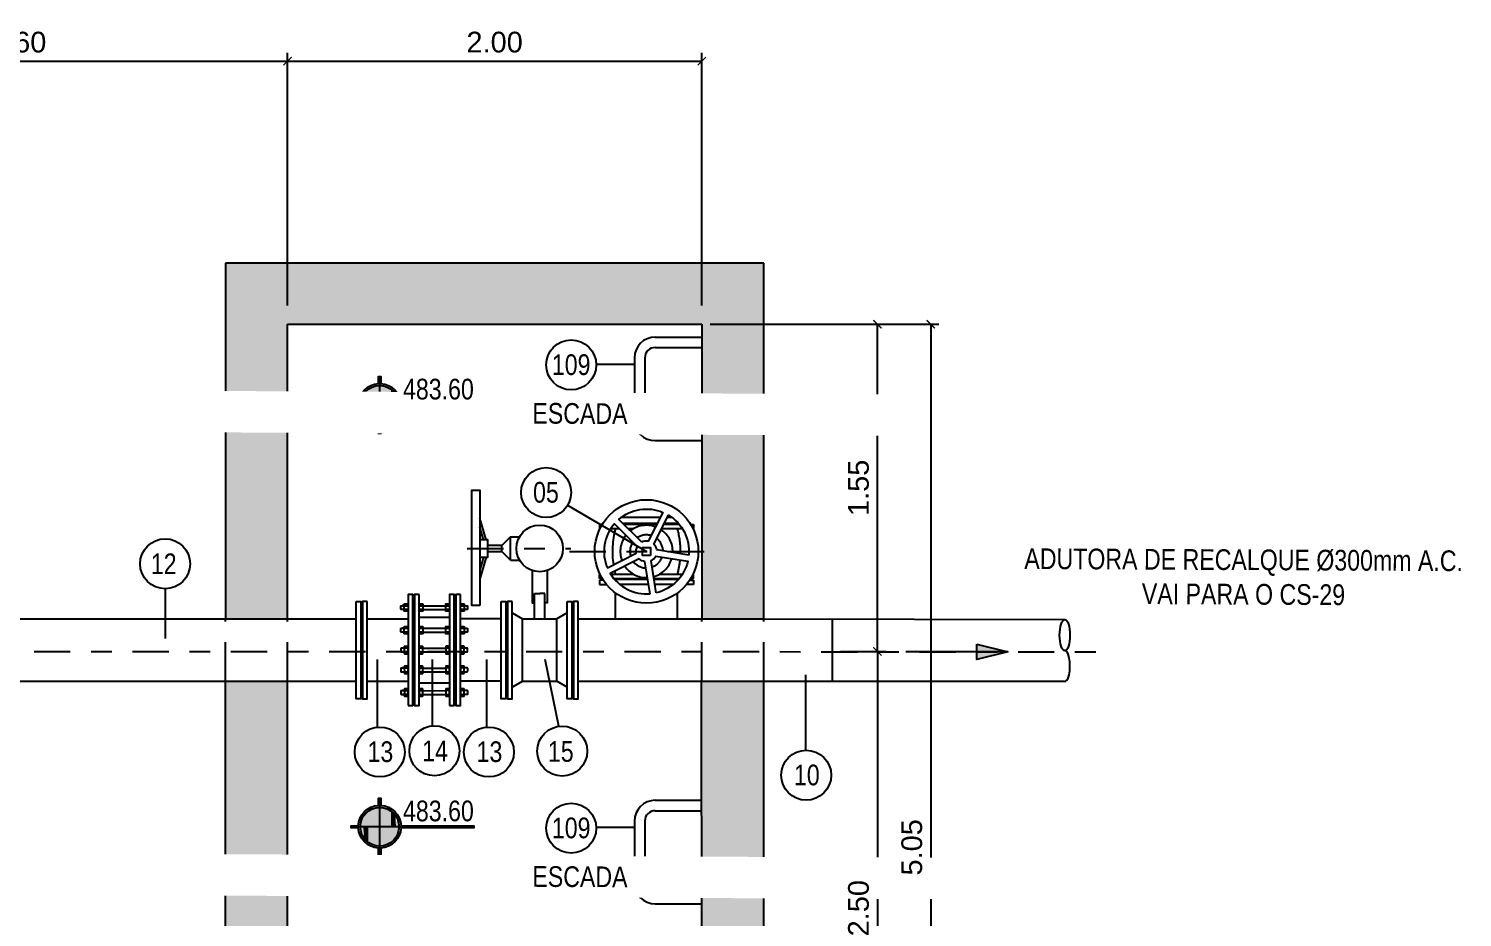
# Model space of a CAD drawing. Header units: feet. Extents: x 0 to 285115, y 0 to 9111421.
# Drawn here: x 285107.42 to 285114.34, y 9111372.27 to 9111376.57 of the extents above; entities that cross this region are included whole.
import ezdxf
from ezdxf.enums import TextEntityAlignment as Align

# ---------------------------------------------------------------- set-up
doc = ezdxf.new("R2010")
doc.units = ezdxf.units.FT
doc.header["$MEASUREMENT"] = 0
doc.linetypes.add('DASHDOT', pattern=[1, 0.5, -0.25, 0, -0.25])
doc.linetypes.add('HIDDEN', pattern=[0.375, 0.25, -0.125])
doc.layers.get('0').update_dxf_attribs({"linetype": 'CONTINUOUS'})
doc.layers.get('DEFPOINTS').update_dxf_attribs({"linetype": 'CONTINUOUS'})
for name, color, linetype in [('01', 1, 'CONTINUOUS'), ('01PROJ', 1, 'HIDDEN'), ('02', 7, 'CONTINUOUS'), ('A-NIVEIS', 1, 'CONTINUOUS'), ('A-TEXTO', 2, 'CONTINUOUS'), ('ARQ_SENTIDO', 1, 'CONTINUOUS'), ('EIXO', 1, 'DASHDOT'), ('FLANGES', 7, 'CONTINUOUS'), ('H-SA-CONTORNO', 2, 'CONTINUOUS'), ('H-SA-DIM', 1, 'CONTINUOUS'), ('H-SA-ESTRUTURA (CORTE)', 5, 'CONTINUOUS'), ('H-SA-HTC CONCRETO', 253, 'CONTINUOUS'), ('H-SA-TEXTO', 2, 'CONTINUOUS'), ('INDIC', 2, 'CONTINUOUS'), ('Top View-Ferro Fundido - JGS - K7(Esgoto)', 7, 'CONTINUOUS')]:
    doc.layers.add(name, color=color, linetype=linetype)
doc.styles.add('EGC_Arial_2.0mm', font='arial.ttf', dxfattribs={"width": 0.8, "height": 2})
doc.styles.get("Standard").update_dxf_attribs({"font": 'arial.ttf'})
doc.dimstyles.new('Copy of EGC_2.0mm', dxfattribs={"dimtxt": 0.1, "dimasz": 0.04, "dimexe": 0.04, "dimexo": 0.04, "dimgap": 0.04, "dimtad": 1, "dimzin": 1, "dimdsep": 46, "dimtxsty": 'Standard', "dimblk": 'ARCHTICK', "dimcen": 0, "dimclrd": 1, "dimclre": 1, "dimclrt": 2, "dimazin": 0, "dimtfac": 1, "dimtix": 1, "dimtmove": 1, "dimatfit": 3, "dimldrblk": 'NONE', "dimfxl": 0.002, "dimtolj": 1, "dimtzin": 0, "dimlwd": -1, "dimarcsym": 0})

# ---------------------------------------------------------------- blocks, each defined once
blk = doc.blocks.new('_ArchTick')
at = {"color": 0, "linetype": 'ByBlock', "const_width": 0.15}
blk.add_lwpolyline([(-0.5, -0.5), (0.5, 0.5)], dxfattribs=at)
blk = doc.blocks.new('*D1214')
at = {"layer": 'DEFPOINTS', "color": 0, "transparency": 16777216}
for p in [(285110.6676, 9111375.139), (285111.5154, 9111375.139), (285111.298, 9111373.5589)]:
    blk.add_point(p, dxfattribs=at)
at = {"layer": 'H-SA-DIM', "color": 1, "lineweight": -2, "transparency": 16777216}
for p, q in [((285110.7076, 9111375.139), (285111.5554, 9111375.139)), ((285111.338, 9111373.5589), (285111.5554, 9111373.5589))]:
    blk.add_line(p, q, dxfattribs=at)
at = {"layer": 'H-SA-DIM', "color": 1, "transparency": 16777216}
blk.add_line((285111.5154, 9111373.5589), (285111.5154, 9111375.139), dxfattribs=at)
at = {"layer": 'H-SA-DIM', "color": 1, "transparency": 16777216, "xscale": 0.04, "yscale": 0.04, "zscale": 0.04}
for p, rotation in [((285111.5154, 9111375.139), 90), ((285111.5154, 9111373.5589), 270)]:
    blk.add_blockref('_ArchTick', p, dxfattribs=dict(at, rotation=rotation))
at = {"layer": 'H-SA-DIM', "color": 2, "transparency": 16777216, "insert": (285111.4244, 9111374.3489), "char_height": 0.1, "attachment_point": 5, "rotation": 90}
blk.add_mtext('\\A1;1.55', dxfattribs=at)
blk = doc.blocks.new('_None')
blk = doc.blocks.new('EGC-SETA SENTIDO DA TUBULAÇÃO')
h = blk.add_hatch(color=256)
h.dxf.hatch_style = 1
h.paths.add_polyline_path([(-3, 0.75), (0, 0), (-3, -0.75)])
blk.add_line((0, 0), (-9.84, 0))
blk.add_lwpolyline([(-3, 0.75), (0, 0), (-3, -0.75), (-3, 0.75)])
blk = doc.blocks.new('*D1216')
at = {"layer": 'DEFPOINTS', "color": 0, "transparency": 16777216}
for p in [(285111.298, 9111373.5589), (285110.6676, 9111371.0781), (285111.5154, 9111371.0781)]:
    blk.add_point(p, dxfattribs=at)
at = {"layer": 'H-SA-DIM', "color": 1, "lineweight": -2, "transparency": 16777216}
for p, q in [((285111.338, 9111373.5589), (285111.5554, 9111373.5589)), ((285110.7076, 9111371.0781), (285111.5554, 9111371.0781))]:
    blk.add_line(p, q, dxfattribs=at)
at = {"layer": 'H-SA-DIM', "color": 1, "transparency": 16777216}
blk.add_line((285111.5154, 9111373.5589), (285111.5154, 9111371.0781), dxfattribs=at)
at = {"layer": 'H-SA-DIM', "color": 1, "transparency": 16777216, "xscale": 0.04, "yscale": 0.04, "zscale": 0.04}
for p, rotation in [((285111.5154, 9111373.5589), 90), ((285111.5154, 9111371.0781), 270)]:
    blk.add_blockref('_ArchTick', p, dxfattribs=dict(at, rotation=rotation))
at = {"layer": 'H-SA-DIM', "color": 2, "transparency": 16777216, "insert": (285111.4244, 9111372.3185), "char_height": 0.1, "attachment_point": 5, "rotation": 90}
blk.add_mtext('\\A1;2.50', dxfattribs=at)
blk = doc.blocks.new('*U1227')
at = {"true_color": 0xffffff}
h = blk.add_hatch(color=7, dxfattribs=at)
h.dxf.hatch_style = 1
edge = h.paths.add_edge_path()
edge.add_arc((0, 0), 2.07, 92.7623, 177.2377, ccw=False)
edge.add_line((-0.1, 2.07), (-0.1, 2.75))
edge.add_line((-0.1, 2.75), (0.1, 2.75))
edge.add_line((0.1, 2.75), (0.1, 2.07))
edge.add_arc((0, 0), 2.07, 2.7623, 87.2377, ccw=False)
edge.add_line((2.07, 0.1), (9.09, 0.1))
edge.add_line((9.09, 0.1), (9.09, -0.1))
edge.add_line((9.09, -0.1), (2.07, -0.1))
edge.add_arc((0, 0), 2.07, 272.7623, 357.2377, ccw=False)
edge.add_line((0.1, -2.07), (0.1, -2.75))
edge.add_line((0.1, -2.75), (-0.1, -2.75))
edge.add_line((-0.1, -2.75), (-0.1, -2.07))
edge.add_arc((0, 0), 2.07, 182.7623, 267.2377, ccw=False)
edge.add_line((-2.07, -0.1), (-2.75, -0.1))
edge.add_line((-2.75, -0.1), (-2.75, 0.1))
edge.add_line((-2.75, 0.1), (-2.07, 0.1))
for p, q in [((0, -2.75), (0, 2.75)), ((9.09, 0), (-2.75, 0))]:
    blk.add_line(p, q)
at = {"color": 7, "true_color": 0xffffff}
blk.add_lwpolyline([(-2.07, 0.1, -0.386246), (-0.1, 2.07), (-0.1, 2.75), (0.1, 2.75), (0.1, 2.07, -0.386246), (2.07, 0.1), (9.09, 0.1), (9.09, -0.1), (2.07, -0.1, -0.386246), (0.1, -2.07), (0.1, -2.75), (-0.1, -2.75), (-0.1, -2.07, -0.386246), (-2.07, -0.1), (-2.75, -0.1), (-2.75, 0.1)], format="xyb", close=True, dxfattribs=at)
blk.add_circle((0, 0), 1.87)
for points in [[(0, 1.87), (0, 0), (0.58, 1.78), (0.59, 0)], [(0.58, 1.78), (0.59, 0), (1.1, 1.52), (1.1, 0)], [(1.1, 1.52), (1.1, 0), (1.53, 1.08), (1.57, 0)], [(-1.79, -0.57), (0, 0), (-1.8, -0.54), (-1.88, 0)], [(-1.53, -1.08), (-1.57, 0), (-1.79, -0.57), (0, 0)], [(-1.1, -1.52), (-1.1, 0), (-1.53, -1.08), (-1.57, 0)], [(-0.58, -1.78), (-0.59, 0), (-1.1, -1.52), (-1.1, 0)], [(0, -1.88), (0, 0), (-0.58, -1.78), (-0.59, 0)], [(1.53, 1.08), (1.57, 0), (1.79, 0.57), (0, 0)], [(1.79, 0.57), (0, 0), (1.8, 0.54), (1.87, 0)]]:
    blk.add_solid(points)
at = {"layer": 'A-TEXTO', "color": 2, "style": 'EGC_Arial_2.0mm', "width": 0.8}
blk.add_attdef('000.00', text='', height=2, dxfattribs=at).set_placement((9.09, 0.53), align=Align.RIGHT)
blk = doc.blocks.new('*D1228')
at = {"layer": 'DEFPOINTS', "color": 0, "transparency": 16777216}
for p in [(285110.6676, 9111375.139), (285110.6676, 9111370.0857, 478.1983), (285111.7727, 9111370.0857)]:
    blk.add_point(p, dxfattribs=at)
at = {"layer": 'H-SA-DIM', "color": 1, "lineweight": -2, "transparency": 16777216}
for p, q in [((285110.7076, 9111375.139), (285111.8127, 9111375.139)), ((285110.7076, 9111370.0857), (285111.8127, 9111370.0857))]:
    blk.add_line(p, q, dxfattribs=at)
at = {"layer": 'H-SA-DIM', "color": 1, "transparency": 16777216}
blk.add_line((285111.7727, 9111375.139), (285111.7727, 9111370.0857), dxfattribs=at)
at = {"layer": 'H-SA-DIM', "color": 1, "transparency": 16777216, "xscale": 0.04, "yscale": 0.04, "zscale": 0.04}
for p, rotation in [((285111.7727, 9111375.139), 90), ((285111.7727, 9111370.0857), 270)]:
    blk.add_blockref('_ArchTick', p, dxfattribs=dict(at, rotation=rotation))
at = {"layer": 'H-SA-DIM', "color": 2, "transparency": 16777216, "insert": (285111.6817, 9111372.6124), "char_height": 0.1, "attachment_point": 5, "rotation": 90}
blk.add_mtext('\\A1;5.05', dxfattribs=at)
blk = doc.blocks.new('*D1232')
at = {"layer": 'DEFPOINTS', "color": 0, "transparency": 16777216}
for p in [(285108.6676, 9111376.41), (285108.6676, 9111375.189), (285106.0676, 9111374.6292)]:
    blk.add_point(p, dxfattribs=at)
at = {"layer": 'H-SA-DIM', "color": 1, "lineweight": -2, "transparency": 16777216}
for p, q in [((285106.0676, 9111374.6692), (285106.0676, 9111376.45)), ((285108.6676, 9111375.229), (285108.6676, 9111376.45))]:
    blk.add_line(p, q, dxfattribs=at)
at = {"layer": 'H-SA-DIM', "color": 1, "transparency": 16777216}
blk.add_line((285106.0676, 9111376.41), (285108.6676, 9111376.41), dxfattribs=at)
at = {"layer": 'H-SA-DIM', "color": 1, "transparency": 16777216, "xscale": 0.04, "yscale": 0.04, "zscale": 0.04, "rotation": 180}
blk.add_blockref('_ArchTick', (285106.0676, 9111376.41), dxfattribs=at)
at = {"layer": 'H-SA-DIM', "color": 1, "transparency": 16777216, "xscale": 0.04, "yscale": 0.04, "zscale": 0.04}
blk.add_blockref('_ArchTick', (285108.6676, 9111376.41), dxfattribs=at)
at = {"layer": 'H-SA-DIM', "color": 2, "transparency": 16777216, "insert": (285107.3676, 9111376.5011), "char_height": 0.1, "attachment_point": 5}
blk.add_mtext('\\A1;2.60', dxfattribs=at)
blk = doc.blocks.new('*D1233')
at = {"layer": 'DEFPOINTS', "color": 0, "transparency": 16777216}
for p in [(285110.6676, 9111376.41), (285108.6676, 9111375.189), (285110.6676, 9111375.189)]:
    blk.add_point(p, dxfattribs=at)
at = {"layer": 'H-SA-DIM', "color": 1, "lineweight": -2, "transparency": 16777216}
for p, q in [((285108.6676, 9111375.229), (285108.6676, 9111376.45)), ((285110.6676, 9111375.229), (285110.6676, 9111376.45))]:
    blk.add_line(p, q, dxfattribs=at)
at = {"layer": 'H-SA-DIM', "color": 1, "transparency": 16777216}
blk.add_line((285108.6676, 9111376.41), (285110.6676, 9111376.41), dxfattribs=at)
at = {"layer": 'H-SA-DIM', "color": 1, "transparency": 16777216, "xscale": 0.04, "yscale": 0.04, "zscale": 0.04, "rotation": 180}
blk.add_blockref('_ArchTick', (285108.6676, 9111376.41), dxfattribs=at)
at = {"layer": 'H-SA-DIM', "color": 1, "transparency": 16777216, "xscale": 0.04, "yscale": 0.04, "zscale": 0.04}
blk.add_blockref('_ArchTick', (285110.6676, 9111376.41), dxfattribs=at)
at = {"layer": 'H-SA-DIM', "color": 2, "transparency": 16777216, "insert": (285109.6676, 9111376.5011), "char_height": 0.1, "attachment_point": 5}
blk.add_mtext('\\A1;2.00', dxfattribs=at)

msp = doc.modelspace()

# ---------------------------------------------------------------- hatches: boundary and pattern name
at = {"layer": 'H-SA-HTC CONCRETO'}
h = msp.add_hatch(color=256, dxfattribs=at)
h.dxf.hatch_style = 1
h.paths.add_polyline_path([(285102.5676, 9111374.6292), (285106.0676, 9111374.6292), (285106.0676, 9111373.6905), (285106.2064, 9111373.6905), (285106.2064, 9111373.7757), (285106.2289, 9111373.7757), (285106.2289, 9111373.6905), (285106.3676, 9111373.6905), (285106.3676, 9111374.9292), (285089.5451, 9111374.9292), (285086.5037, 9111375.3838), (285086.5037, 9111374.9794), (285089.5154, 9111374.5292), (285091.8451, 9111374.5292), (285094.2576, 9111374.5292), (285094.5576, 9111374.2292), (285096.2576, 9111374.2292), (285096.2576, 9111374.3792), (285096.4576, 9111374.3792), (285096.4578, 9111374.2292), (285096.5678, 9111374.2292), (285096.5676, 9111374.3792), (285096.7676, 9111374.3792), (285096.7676, 9111374.1792), (285098.0676, 9111374.1792), (285098.4176, 9111374.5292), (285102.1676, 9111374.5292), (285102.2676, 9111374.4292), (285102.2676, 9111373.6905), (285102.4064, 9111373.6905), (285102.4064, 9111373.7757), (285102.4289, 9111373.7757), (285102.4289, 9111373.6905), (285102.5676, 9111373.6905)])
h.paths.add_polyline_path([(285102.5676, 9111370.7782), (285102.4289, 9111370.7782), (285102.4289, 9111370.6932), (285102.4064, 9111370.6932), (285102.4064, 9111370.7782), (285102.2676, 9111370.7782), (285102.2676, 9111370.2292), (285102.1676, 9111370.1292), (285098.3176, 9111370.1292), (285098.0676, 9111370.3792), (285096.7676, 9111370.3792), (285096.7676, 9111370.1792), (285096.5676, 9111370.1792), (285096.5676, 9111370.3292), (285096.4576, 9111370.3292), (285096.4576, 9111370.1792), (285096.2576, 9111370.1792), (285096.2576, 9111370.3292), (285094.5576, 9111370.3292), (285094.3576, 9111370.1292), (285089.5678, 9111370.1292), (285086.4946, 9111369.6786), (285086.5096, 9111369.2765), (285089.5828, 9111369.7271), (285102.2676, 9111369.7292), (285106.3676, 9111369.7292), (285106.3676, 9111370.7782), (285106.2289, 9111370.7782), (285106.2289, 9111370.6932), (285106.2064, 9111370.6932), (285106.2064, 9111370.7782), (285106.0676, 9111370.7782), (285106.0676, 9111370.0292), (285102.5676, 9111370.0292)])
h.paths.add_polyline_path([(285110.9676, 9111375.4343), (285108.3676, 9111375.4337), (285108.3676, 9111373.7155), (285108.6676, 9111373.7155), (285108.6676, 9111375.139), (285110.6676, 9111375.139), (285110.6676, 9111373.7155), (285110.9676, 9111373.7157)])
h = msp.add_hatch(color=256, dxfattribs=at)
h.dxf.hatch_style = 1
h.paths.add_polyline_path([(285108.6676, 9111373.4155), (285108.5289, 9111373.4155), (285108.3676, 9111373.4155), (285108.3676, 9111371.4781), (285108.6676, 9111371.4781)])
h.paths.add_polyline_path([(285110.9676, 9111373.4155), (285110.6676, 9111373.4155), (285110.6676, 9111371.4781), (285110.9676, 9111371.4781)])

# ---------------------------------------------------------------- linework, layer by layer
at = {"layer": '01', "color": 1}
for p, q in [((285109.6273, 9111374.0978), (285109.5964, 9111374.203)), ((285110.2791, 9111374.2065), (285110.468, 9111374.2065)), ((285110.5016, 9111374.2065), (285110.5224, 9111374.2065)), ((285109.6144, 9111374.0978), (285109.5964, 9111374.1592)), ((285109.7443, 9111374.1124), (285109.7022, 9111374.0702)), ((285109.7443, 9111373.9999), (285109.7443, 9111374.1124)), ((285109.7022, 9111374.0421), (285109.7022, 9111374.0702)), ((285109.7443, 9111373.9999), (285109.7022, 9111374.0421)), ((285109.6144, 9111374.0144), (285109.5964, 9111373.9531)), ((285109.6273, 9111374.0144), (285109.5964, 9111373.9092))]:
    msp.add_line(p, q, dxfattribs=at)
at = {"layer": '01', "color": 1, "ltscale": 2.5}
for p, q in [((285109.7443, 9111374.1124), (285109.7875, 9111374.1124)), ((285109.6346, 9111374.0716), (285109.7022, 9111374.0716)), ((285109.6346, 9111374.0407), (285109.7022, 9111374.0407)), ((285109.7443, 9111373.9999), (285109.7875, 9111373.9999))]:
    msp.add_line(p, q, dxfattribs=at)
at = {"layer": '01', "color": 1}
for points in [[(285109.5964, 9111374.0144), (285109.6346, 9111374.0144), (285109.6346, 9111374.0978), (285109.5964, 9111374.0978)], [(285109.8481, 9111373.9498), (285109.8481, 9111373.7937), (285109.8606, 9111373.7937)], [(285109.9218, 9111373.9498), (285109.9218, 9111373.7937), (285109.9093, 9111373.7937)]]:
    msp.add_lwpolyline(points, dxfattribs=at)
at = {"layer": '01PROJ', "color": 1, "ltscale": 25}
for p, q in [((285108.3676, 9111373.7155), (285108.6676, 9111373.7155)), ((285110.6676, 9111373.7155), (285110.9676, 9111373.7155)), ((285108.3676, 9111373.4155), (285108.6676, 9111373.4155)), ((285110.6669, 9111373.4155, -91.2887), (285110.9676, 9111373.4155))]:
    msp.add_line(p, q, dxfattribs=at)
at = {"layer": '02', "color": 2, "linetype": 'Continuous'}
for points in [[(285110.3776, 9111374.0859), (285110.2668, 9111374.1967, -0.284894), (285110.4802, 9111374.2305), (285110.409, 9111374.0908, 0.16324)], [(285110.605, 9111374.0244), (285110.4502, 9111374.0489, 0.16324), (285110.4357, 9111374.0772), (285110.5069, 9111374.2169, -0.284894)], [(285110.4179, 9111373.8373), (285110.3934, 9111373.9921, -0.16324), (285110.365, 9111374.0065), (285110.2254, 9111373.9353, 0.284894)], [(285110.4475, 9111373.8419), (285110.423, 9111373.9968, 0.16324), (285110.4455, 9111374.0193), (285110.6003, 9111373.9947, -0.284894)]]:
    msp.add_lwpolyline(points, format="xyb", close=True, dxfattribs=at)
at = {"layer": '02', "color": 2, "linetype": 'Continuous', "ltscale": 0.2}
msp.add_lwpolyline([(285110.3564, 9111374.0647), (285110.2455, 9111374.1755, 0.284894), (285110.2117, 9111373.9621), (285110.3514, 9111374.0332, -0.16324)], format="xyb", close=True, dxfattribs=at)
msp.add_lwpolyline([(285110.4202, 9111374.022), (285110.3812, 9111374.022), (285110.3812, 9111374.061), (285110.4202, 9111374.061)], close=True, dxfattribs=at)
msp.add_circle((285110.4007, 9111374.0415), 0.25, dxfattribs=at)
at = {"layer": 'EIXO', "color": 1, "linetype": 'DASHDOT', "ltscale": 0.35}
for p, q in [((285110.2485, 9111374.1725), (285110.243, 9111374.1725)), ((285110.4527, 9111374.1765), (285110.2869, 9111374.1765)), ((285110.4506, 9111374.1725), (285110.2909, 9111374.1725)), ((285110.5584, 9111374.1725), (285110.4843, 9111374.1725)), ((285110.555, 9111374.1765), (285110.4863, 9111374.1765)), ((285110.228, 9111374.152), (285110.269, 9111374.152)), ((285110.3114, 9111374.152), (285110.3391, 9111374.152)), ((285110.4739, 9111374.152), (285110.5734, 9111374.152)), ((285109.5353, 9111374.0561), (285110.035, 9111374.0561)), ((285110.0291, 9111374.0415), (285110.758, 9111374.0415)), ((285110.3391, 9111373.931), (285110.228, 9111373.931)), ((285110.243, 9111373.9105), (285110.4063, 9111373.9105)), ((285110.4069, 9111373.9065), (285110.2464, 9111373.9065)), ((285110.4367, 9111373.9105), (285110.5584, 9111373.9105)), ((285110.555, 9111373.9065), (285110.4373, 9111373.9065)), ((285110.5734, 9111373.931), (285110.4623, 9111373.931)), ((285110.4108, 9111373.882), (285110.2719, 9111373.882)), ((285110.5295, 9111373.882), (285110.4412, 9111373.882))]:
    msp.add_line(p, q, dxfattribs=at)
at = {"layer": 'EIXO', "ltscale": 0.35}
msp.add_line((285101.2692, 9111373.5616), (285112.6201, 9111373.5569), dxfattribs=at)
at = {"layer": 'EIXO', "color": 1, "linetype": 'DASHDOT'}
for points in [[(285110.1878, 9111374.1725), (285110.1732, 9111374.1725), (285110.1732, 9111374.152), (285110.1765, 9111374.152)], [(285110.6136, 9111374.1725), (285110.6282, 9111374.1725), (285110.6282, 9111374.152), (285110.625, 9111374.152)], [(285110.1878, 9111373.9105), (285110.1732, 9111373.9105), (285110.1732, 9111373.931), (285110.1765, 9111373.931)], [(285110.1929, 9111373.9025), (285110.1732, 9111373.9025), (285110.1732, 9111373.882), (285110.2082, 9111373.882)], [(285110.6085, 9111373.9025), (285110.6282, 9111373.9025), (285110.6282, 9111373.882), (285110.5932, 9111373.882)], [(285110.6136, 9111373.9105), (285110.6282, 9111373.9105), (285110.6282, 9111373.931), (285110.625, 9111373.931)]]:
    msp.add_lwpolyline(points, dxfattribs=at)
for centre, radius, start, end in [((285110.4007, 9111374.0415), 0.1265, 69.80999, 128.19001), ((285110.6631, 9111374.0415), 0.4269, 165, 188.69044), ((285110.4007, 9111374.0415), 0.1265, 141.80999, 200.19001), ((285110.4007, 9111374.0415), 0.08, 73.80692, 124.19307), ((285110.4007, 9111374.0415), 0.08, 1.80693, 52.19308), ((285110.4007, 9111374.0415), 0.1265, 357.80999, 56.19001), ((285110.1383, 9111374.0415), 0.4269, 358.54336, 15), ((285110.4007, 9111374.0415), 0.08, 145.80692, 196.19308), ((285110.4007, 9111374.0415), 0.1265, 213.80999, 272.19001), ((285110.4007, 9111374.0415), 0.08, 217.80692, 268.19308), ((285110.4007, 9111374.0415), 0.08, 289.80692, 340.19307), ((285110.4007, 9111374.0415), 0.1265, 285.80999, 344.19001), ((285110.1383, 9111374.0415), 0.4269, 345, 354.49773), ((285110.6631, 9111374.0415), 0.4269, 192.88416, 195)]:
    msp.add_arc(centre, radius, start, end, dxfattribs=at)
at = {"layer": 'FLANGES', "color": 2}
msp.add_lwpolyline([(285109.5964, 9111373.7801), (285109.5574, 9111373.7801), (285109.5574, 9111374.3369), (285109.5964, 9111374.3369)], close=True, dxfattribs=at)
msp.add_circle((285109.885, 9111374.0561), 0.1125, dxfattribs=at)
at = {"layer": 'H-SA-CONTORNO', "color": 1, "linetype": 'HIDDEN', "ltscale": 0.75}
for p, q in [((285108.3676, 9111373.4155), (285108.3676, 9111373.7155)), ((285108.6676, 9111373.4155), (285108.6676, 9111373.7155)), ((285110.6676, 9111373.4155), (285110.6676, 9111373.7155)), ((285110.9676, 9111373.4155), (285110.9676, 9111373.7155))]:
    msp.add_line(p, q, dxfattribs=at)
at = {"layer": 'H-SA-DIM'}
msp.add_line((285111.298, 9111373.4155), (285111.298, 9111373.7149), dxfattribs=at)
msp.add_ellipse((285112.4201, 9111373.6373, 4.9752), major_axis=(0, -0.075), ratio=0.333333, dxfattribs=at)
msp.add_ellipse((285112.4201, 9111373.4889, 4.9752), major_axis=(0, -0.075), ratio=0.333333, start_param=6.074376, end_param=9.572295, dxfattribs=at)
at = {"layer": 'H-SA-ESTRUTURA (CORTE)'}
for p, q in [((285108.3676, 9111375.434), (285108.3676, 9111373.7155)), ((285110.9676, 9111375.434), (285108.3676, 9111375.434)), ((285110.9676, 9111373.7157), (285110.9676, 9111375.434)), ((285108.6676, 9111373.7155), (285108.6676, 9111375.139)), ((285108.6676, 9111375.139), (285110.6676, 9111375.139)), ((285110.6676, 9111375.139), (285110.6676, 9111373.7155)), ((285108.3676, 9111371.4781), (285108.3676, 9111373.4155)), ((285108.6676, 9111371.4781), (285108.6676, 9111373.4155)), ((285110.6677, 9111371.4781, 4.9734), (285110.6669, 9111373.4155, -91.2887)), ((285110.9676, 9111371.4781, 4.9752), (285110.9676, 9111373.4155, -91.3222))]:
    msp.add_line(p, q, dxfattribs=at)
at = {"layer": 'INDIC', "color": 1, "linetype": 'Continuous'}
for p, q in [((285110.1578, 9111374.9464), (285110.3429, 9111374.9464)), ((285110.0201, 9111374.2648), (285110.4007, 9111374.0415)), ((285108.0768, 9111373.8616), (285108.0768, 9111373.6214)), ((285109.1028, 9111373.1923), (285109.1025, 9111373.5202)), ((285109.368, 9111373.1991), (285109.3681, 9111373.5202)), ((285109.6294, 9111373.1923), (285109.6295, 9111373.5202)), ((285109.9768, 9111373.197), (285109.9111, 9111373.5202)), ((285111.1692, 9111373.0813), (285111.1692, 9111373.4456)), ((285110.1578, 9111372.7091), (285110.3429, 9111372.7091))]:
    msp.add_line(p, q, dxfattribs=at)
for centre in [(285109.9159, 9111374.3259), (285108.0768, 9111373.9823), (285109.3767, 9111373.0787), (285109.9937, 9111373.0775), (285109.1132, 9111373.0729), (285109.6398, 9111373.0729), (285111.1718, 9111372.9606)]:
    msp.add_circle(centre, 0.1207, dxfattribs=at)
at = {"layer": 'Top View-Ferro Fundido - JGS - K7(Esgoto)', "color": 1, "linetype": 'ByBlock', "lineweight": -2}
for p, q in [((285110.4426, 9111375.0768), (285110.6676, 9111375.0768)), ((285110.4426, 9111375.0268), (285110.6676, 9111375.0268)), ((285110.3426, 9111374.9768), (285110.3426, 9111374.6768)), ((285110.3926, 9111374.9768), (285110.3926, 9111374.6768)), ((285110.4426, 9111374.6268), (285110.6676, 9111374.6268)), ((285110.4426, 9111374.5768), (285110.6676, 9111374.5768)), ((285109.8606, 9111373.8383), (285109.885, 9111373.8383)), ((285109.8606, 9111373.7155), (285109.8606, 9111373.8383)), ((285109.9093, 9111373.8383), (285109.885, 9111373.8383)), ((285109.9093, 9111373.7155), (285109.9093, 9111373.8383)), ((285110.2507, 9111373.7155), (285110.2507, 9111373.8415)), ((285110.5507, 9111373.7155), (285110.5507, 9111373.8415)), ((285109.2495, 9111373.7807), (285109.2205, 9111373.7807)), ((285109.2495, 9111373.7607), (285109.2205, 9111373.7607)), ((285109.2333, 9111373.7797), (285109.2477, 9111373.7797)), ((285109.2477, 9111373.7617), (285109.2333, 9111373.7617)), ((285109.28, 9111373.7807), (285109.272, 9111373.7807)), ((285109.28, 9111373.7607), (285109.272, 9111373.7607)), ((285109.3043, 9111373.7797), (285109.3187, 9111373.7797)), ((285109.3187, 9111373.7617), (285109.3043, 9111373.7617)), ((285109.3205, 9111373.7797), (285109.4315, 9111373.7797)), ((285109.3205, 9111373.7617), (285109.4315, 9111373.7617)), ((285109.4333, 9111373.7797), (285109.4477, 9111373.7797)), ((285109.4477, 9111373.7617), (285109.4333, 9111373.7617)), ((285109.48, 9111373.7807), (285109.472, 9111373.7807)), ((285109.48, 9111373.7607), (285109.472, 9111373.7607)), ((285109.5043, 9111373.7797), (285109.5187, 9111373.7797)), ((285109.5187, 9111373.7617), (285109.5043, 9111373.7617)), ((285107.126, 9111373.7155), (285108.3676, 9111373.7155)), ((285108.6676, 9111373.7155), (285108.9995, 9111373.7155)), ((285109.0525, 9111373.7155), (285109.2495, 9111373.7155)), ((285109.3025, 9111373.7234), (285109.4495, 9111373.7234)), ((285109.6995, 9111373.7155), (285109.5025, 9111373.7155)), ((285109.7525, 9111373.7444), (285109.8025, 9111373.7155)), ((285109.8025, 9111373.4155), (285109.8025, 9111373.7155)), ((285109.8025, 9111373.7155), (285109.9675, 9111373.7155)), ((285110.0175, 9111373.7444), (285109.9675, 9111373.7155)), ((285109.9675, 9111373.4155), (285109.9675, 9111373.7155)), ((285110.0705, 9111373.7155), (285110.6676, 9111373.7155)), ((285110.9676, 9111373.7157), (285112.4194, 9111373.7126)), ((285109.2495, 9111373.6713), (285109.2205, 9111373.6713)), ((285109.2495, 9111373.6513), (285109.2205, 9111373.6513)), ((285109.2333, 9111373.6703), (285109.2477, 9111373.6703)), ((285109.2477, 9111373.6523), (285109.2333, 9111373.6523)), ((285109.28, 9111373.6713), (285109.272, 9111373.6713)), ((285109.28, 9111373.6513), (285109.272, 9111373.6513)), ((285109.3043, 9111373.6703), (285109.3187, 9111373.6703)), ((285109.3187, 9111373.6523), (285109.3043, 9111373.6523)), ((285109.3205, 9111373.6703), (285109.4315, 9111373.6703)), ((285109.3205, 9111373.6523), (285109.4315, 9111373.6523)), ((285109.4333, 9111373.6703), (285109.4477, 9111373.6703)), ((285109.4477, 9111373.6523), (285109.4333, 9111373.6523)), ((285109.48, 9111373.6713), (285109.472, 9111373.6713)), ((285109.48, 9111373.6513), (285109.472, 9111373.6513)), ((285109.5043, 9111373.6703), (285109.5187, 9111373.6703)), ((285109.5187, 9111373.6523), (285109.5043, 9111373.6523)), ((285109.2494, 9111373.575), (285109.2204, 9111373.575)), ((285109.2495, 9111373.555), (285109.2205, 9111373.555)), ((285109.2476, 9111373.574), (285109.2332, 9111373.574)), ((285109.2333, 9111373.556), (285109.2477, 9111373.556)), ((285109.2799, 9111373.5751), (285109.2719, 9111373.5751)), ((285109.28, 9111373.5551), (285109.272, 9111373.5551)), ((285109.3186, 9111373.5742), (285109.3042, 9111373.5741)), ((285109.3043, 9111373.5561), (285109.3187, 9111373.5562)), ((285109.3204, 9111373.5742), (285109.4314, 9111373.5744)), ((285109.3205, 9111373.5562), (285109.4315, 9111373.5564)), ((285109.4476, 9111373.5744), (285109.4332, 9111373.5744)), ((285109.4333, 9111373.5564), (285109.4477, 9111373.5564)), ((285109.4799, 9111373.5755), (285109.4719, 9111373.5755)), ((285109.48, 9111373.5555), (285109.472, 9111373.5555)), ((285109.5186, 9111373.5746), (285109.5042, 9111373.5745)), ((285109.5043, 9111373.5565), (285109.5187, 9111373.5566)), ((285109.2496, 9111373.4793), (285109.2206, 9111373.4792)), ((285109.2478, 9111373.4783), (285109.2334, 9111373.4783)), ((285109.2801, 9111373.4793), (285109.2721, 9111373.4793)), ((285109.3188, 9111373.4784), (285109.3044, 9111373.4784)), ((285109.3206, 9111373.4784), (285109.4316, 9111373.4786)), ((285109.4478, 9111373.4787), (285109.4334, 9111373.4786)), ((285109.4801, 9111373.4797), (285109.4721, 9111373.4797)), ((285109.5188, 9111373.4788), (285109.5044, 9111373.4788)), ((285107.126, 9111373.4155), (285108.3676, 9111373.4155)), ((285108.6676, 9111373.4155), (285108.9995, 9111373.4155)), ((285109.0525, 9111373.4155), (285109.2495, 9111373.4155)), ((285109.2497, 9111373.4593), (285109.2207, 9111373.4592)), ((285109.2335, 9111373.4603), (285109.2479, 9111373.4603)), ((285109.2802, 9111373.4593), (285109.2722, 9111373.4593)), ((285109.3025, 9111373.4073), (285109.4495, 9111373.4073)), ((285109.3045, 9111373.4604), (285109.3189, 9111373.4604)), ((285109.3207, 9111373.4604), (285109.4317, 9111373.4606)), ((285109.4335, 9111373.4606), (285109.4479, 9111373.4607)), ((285109.4802, 9111373.4597), (285109.4722, 9111373.4597)), ((285109.6995, 9111373.4155), (285109.5025, 9111373.4155)), ((285109.5045, 9111373.4608), (285109.5189, 9111373.4608)), ((285109.7525, 9111373.3867), (285109.8025, 9111373.4155)), ((285109.8025, 9111373.4155), (285109.9675, 9111373.4155)), ((285110.0175, 9111373.3867), (285109.9675, 9111373.4155)), ((285110.0705, 9111373.4155), (285110.6676, 9111373.4155)), ((285110.9676, 9111373.4155), (285112.4149, 9111373.4155, 4.9752)), ((285109.2499, 9111373.3699), (285109.2209, 9111373.3699)), ((285109.2499, 9111373.3499), (285109.2209, 9111373.3499)), ((285109.2481, 9111373.3689), (285109.2337, 9111373.3689)), ((285109.2337, 9111373.3509), (285109.2481, 9111373.3509)), ((285109.2804, 9111373.37), (285109.2724, 9111373.37)), ((285109.2804, 9111373.35), (285109.2724, 9111373.35)), ((285109.3191, 9111373.3691), (285109.3047, 9111373.3691)), ((285109.3047, 9111373.3511), (285109.3191, 9111373.3511)), ((285109.3209, 9111373.3691), (285109.4319, 9111373.3693)), ((285109.3209, 9111373.3511), (285109.4319, 9111373.3513)), ((285109.4481, 9111373.3693), (285109.4337, 9111373.3693)), ((285109.4337, 9111373.3513), (285109.4481, 9111373.3513)), ((285109.4804, 9111373.3704), (285109.4724, 9111373.3704)), ((285109.4804, 9111373.3504), (285109.4724, 9111373.3504)), ((285109.5191, 9111373.3695), (285109.5047, 9111373.3694)), ((285109.5047, 9111373.3514), (285109.5191, 9111373.3515)), ((285110.4426, 9111372.8395), (285110.6676, 9111372.8395)), ((285110.4426, 9111372.7895), (285110.6676, 9111372.7895)), ((285110.3426, 9111372.7395), (285110.3426, 9111372.4395)), ((285110.3926, 9111372.7395), (285110.3926, 9111372.4395)), ((285110.4426, 9111372.3895), (285110.6676, 9111372.3895)), ((285110.4426, 9111372.3395), (285110.6676, 9111372.3395))]:
    msp.add_line(p, q, dxfattribs=at)
for points in [[(285109.2495, 9111373.2979), (285109.272, 9111373.2979), (285109.272, 9111373.8331), (285109.2495, 9111373.8331)], [(285109.3025, 9111373.8331), (285109.28, 9111373.8331), (285109.28, 9111373.2979), (285109.3025, 9111373.2979)], [(285109.4495, 9111373.2979), (285109.472, 9111373.2979), (285109.472, 9111373.8331), (285109.4495, 9111373.8331)], [(285109.5025, 9111373.8331), (285109.48, 9111373.8331), (285109.48, 9111373.2979), (285109.5025, 9111373.2979)], [(285108.9995, 9111373.8005), (285109.022, 9111373.8005), (285109.022, 9111373.3305), (285108.9995, 9111373.3305)], [(285109.0525, 9111373.8005), (285109.03, 9111373.8005), (285109.03, 9111373.3305), (285109.0525, 9111373.3305)], [(285109.6995, 9111373.8005), (285109.722, 9111373.8005), (285109.722, 9111373.3305), (285109.6995, 9111373.3305)], [(285109.7525, 9111373.8005), (285109.73, 9111373.8005), (285109.73, 9111373.3305), (285109.7525, 9111373.3305)], [(285110.0175, 9111373.8005), (285110.04, 9111373.8005), (285110.04, 9111373.3305), (285110.0175, 9111373.3305)], [(285110.0705, 9111373.8005), (285110.048, 9111373.8005), (285110.048, 9111373.3305), (285110.0705, 9111373.3305)]]:
    msp.add_lwpolyline(points, close=True, dxfattribs=at)
for points in [[(285109.022, 9111373.7565), (285109.026, 9111373.7565), (285109.026, 9111373.3745), (285109.022, 9111373.3745)], [(285109.03, 9111373.7565), (285109.026, 9111373.7565), (285109.026, 9111373.3745), (285109.03, 9111373.3745)], [(285109.2315, 9111373.7788), (285109.2333, 9111373.7797), (285109.2315, 9111373.7806)], [(285109.2315, 9111373.7608), (285109.2333, 9111373.7617), (285109.2315, 9111373.7626)], [(285109.2495, 9111373.7806), (285109.2477, 9111373.7797), (285109.2495, 9111373.7788)], [(285109.2495, 9111373.7626), (285109.2477, 9111373.7617), (285109.2495, 9111373.7608)], [(285109.3025, 9111373.7788), (285109.3043, 9111373.7797), (285109.3025, 9111373.7806)], [(285109.3025, 9111373.7608), (285109.3043, 9111373.7617), (285109.3025, 9111373.7626)], [(285109.3205, 9111373.7806), (285109.3187, 9111373.7797), (285109.3205, 9111373.7788)], [(285109.3205, 9111373.7626), (285109.3187, 9111373.7617), (285109.3205, 9111373.7608)], [(285109.4315, 9111373.7788), (285109.4333, 9111373.7797), (285109.4315, 9111373.7806)], [(285109.4315, 9111373.7608), (285109.4333, 9111373.7617), (285109.4315, 9111373.7626)], [(285109.4495, 9111373.7806), (285109.4477, 9111373.7797), (285109.4495, 9111373.7788)], [(285109.4495, 9111373.7626), (285109.4477, 9111373.7617), (285109.4495, 9111373.7608)], [(285109.5025, 9111373.7788), (285109.5043, 9111373.7797), (285109.5025, 9111373.7806)], [(285109.5025, 9111373.7608), (285109.5043, 9111373.7617), (285109.5025, 9111373.7626)], [(285109.5205, 9111373.7806), (285109.5187, 9111373.7797), (285109.5205, 9111373.7788)], [(285109.5205, 9111373.7626), (285109.5187, 9111373.7617), (285109.5205, 9111373.7608)], [(285109.722, 9111373.7565), (285109.726, 9111373.7565), (285109.726, 9111373.3745), (285109.722, 9111373.3745)], [(285109.73, 9111373.7565), (285109.726, 9111373.7565), (285109.726, 9111373.3745), (285109.73, 9111373.3745)], [(285110.04, 9111373.7565), (285110.044, 9111373.7565), (285110.044, 9111373.3745), (285110.04, 9111373.3745)], [(285110.048, 9111373.7565), (285110.044, 9111373.7565), (285110.044, 9111373.3745), (285110.048, 9111373.3745)], [(285109.2315, 9111373.6694), (285109.2333, 9111373.6703), (285109.2315, 9111373.6712)], [(285109.2315, 9111373.6514), (285109.2333, 9111373.6523), (285109.2315, 9111373.6532)], [(285109.2495, 9111373.6712), (285109.2477, 9111373.6703), (285109.2495, 9111373.6694)], [(285109.2495, 9111373.6532), (285109.2477, 9111373.6523), (285109.2495, 9111373.6514)], [(285109.3025, 9111373.6694), (285109.3043, 9111373.6703), (285109.3025, 9111373.6712)], [(285109.3025, 9111373.6514), (285109.3043, 9111373.6523), (285109.3025, 9111373.6532)], [(285109.3205, 9111373.6712), (285109.3187, 9111373.6703), (285109.3205, 9111373.6694)], [(285109.3205, 9111373.6532), (285109.3187, 9111373.6523), (285109.3205, 9111373.6514)], [(285109.4315, 9111373.6694), (285109.4333, 9111373.6703), (285109.4315, 9111373.6712)], [(285109.4315, 9111373.6514), (285109.4333, 9111373.6523), (285109.4315, 9111373.6532)], [(285109.4495, 9111373.6712), (285109.4477, 9111373.6703), (285109.4495, 9111373.6694)], [(285109.4495, 9111373.6532), (285109.4477, 9111373.6523), (285109.4495, 9111373.6514)], [(285109.5025, 9111373.6694), (285109.5043, 9111373.6703), (285109.5025, 9111373.6712)], [(285109.5025, 9111373.6514), (285109.5043, 9111373.6523), (285109.5025, 9111373.6532)], [(285109.5205, 9111373.6712), (285109.5187, 9111373.6703), (285109.5205, 9111373.6694)], [(285109.5205, 9111373.6532), (285109.5187, 9111373.6523), (285109.5205, 9111373.6514)], [(285109.2314, 9111373.5749), (285109.2332, 9111373.574), (285109.2315, 9111373.5731)], [(285109.2315, 9111373.5569), (285109.2333, 9111373.556), (285109.2315, 9111373.5551)], [(285109.2495, 9111373.5731), (285109.2476, 9111373.574), (285109.2494, 9111373.5749)], [(285109.2495, 9111373.5551), (285109.2477, 9111373.556), (285109.2495, 9111373.5569)], [(285109.3024, 9111373.575), (285109.3042, 9111373.5741), (285109.3025, 9111373.5732)], [(285109.3025, 9111373.557), (285109.3043, 9111373.5561), (285109.3025, 9111373.5552)], [(285109.3205, 9111373.5733), (285109.3186, 9111373.5742), (285109.3204, 9111373.5751)], [(285109.3205, 9111373.5553), (285109.3187, 9111373.5562), (285109.3205, 9111373.5571)], [(285109.4314, 9111373.5753), (285109.4332, 9111373.5744), (285109.4315, 9111373.5735)], [(285109.4315, 9111373.5573), (285109.4333, 9111373.5564), (285109.4315, 9111373.5555)], [(285109.4495, 9111373.5735), (285109.4476, 9111373.5744), (285109.4494, 9111373.5753)], [(285109.4495, 9111373.5555), (285109.4477, 9111373.5564), (285109.4495, 9111373.5573)], [(285109.5024, 9111373.5754), (285109.5042, 9111373.5745), (285109.5025, 9111373.5736)], [(285109.5025, 9111373.5574), (285109.5043, 9111373.5565), (285109.5025, 9111373.5556)], [(285109.5205, 9111373.5737), (285109.5186, 9111373.5746), (285109.5204, 9111373.5755)], [(285109.5205, 9111373.5557), (285109.5187, 9111373.5566), (285109.5205, 9111373.5575)], [(285109.2316, 9111373.4792), (285109.2334, 9111373.4783), (285109.2316, 9111373.4774)], [(285109.2496, 9111373.4774), (285109.2478, 9111373.4783), (285109.2496, 9111373.4792)], [(285109.3026, 9111373.4793), (285109.3044, 9111373.4784), (285109.3026, 9111373.4775)], [(285109.3206, 9111373.4775), (285109.3188, 9111373.4784), (285109.3206, 9111373.4793)], [(285109.4316, 9111373.4795), (285109.4334, 9111373.4786), (285109.4316, 9111373.4777)], [(285109.4496, 9111373.4778), (285109.4478, 9111373.4787), (285109.4496, 9111373.4796)], [(285109.5026, 9111373.4797), (285109.5044, 9111373.4788), (285109.5026, 9111373.4779)], [(285109.5206, 9111373.4779), (285109.5188, 9111373.4788), (285109.5206, 9111373.4797)], [(285109.2317, 9111373.4612), (285109.2335, 9111373.4603), (285109.2317, 9111373.4594)], [(285109.2497, 9111373.4594), (285109.2479, 9111373.4603), (285109.2497, 9111373.4612)], [(285109.3027, 9111373.4613), (285109.3045, 9111373.4604), (285109.3027, 9111373.4595)], [(285109.3207, 9111373.4595), (285109.3189, 9111373.4604), (285109.3207, 9111373.4613)], [(285109.4317, 9111373.4615), (285109.4335, 9111373.4606), (285109.4317, 9111373.4597)], [(285109.4497, 9111373.4598), (285109.4479, 9111373.4607), (285109.4497, 9111373.4616)], [(285109.5027, 9111373.4617), (285109.5045, 9111373.4608), (285109.5027, 9111373.4599)], [(285109.5207, 9111373.4599), (285109.5189, 9111373.4608), (285109.5207, 9111373.4617)], [(285109.2319, 9111373.3698), (285109.2337, 9111373.3689), (285109.2319, 9111373.368)], [(285109.2319, 9111373.3518), (285109.2337, 9111373.3509), (285109.2319, 9111373.35)], [(285109.2499, 9111373.368), (285109.2481, 9111373.3689), (285109.2499, 9111373.3698)], [(285109.2499, 9111373.35), (285109.2481, 9111373.3509), (285109.2499, 9111373.3518)], [(285109.3029, 9111373.37), (285109.3047, 9111373.3691), (285109.3029, 9111373.3682)], [(285109.3029, 9111373.352), (285109.3047, 9111373.3511), (285109.3029, 9111373.3502)], [(285109.3209, 9111373.3682), (285109.3191, 9111373.3691), (285109.3209, 9111373.37)], [(285109.3209, 9111373.3502), (285109.3191, 9111373.3511), (285109.3209, 9111373.352)], [(285109.4319, 9111373.3702), (285109.4337, 9111373.3693), (285109.4319, 9111373.3684)], [(285109.4319, 9111373.3522), (285109.4337, 9111373.3513), (285109.4319, 9111373.3504)], [(285109.4499, 9111373.3684), (285109.4481, 9111373.3693), (285109.4499, 9111373.3702)], [(285109.4499, 9111373.3504), (285109.4481, 9111373.3513), (285109.4499, 9111373.3522)], [(285109.5029, 9111373.3703), (285109.5047, 9111373.3694), (285109.5029, 9111373.3685)], [(285109.5029, 9111373.3523), (285109.5047, 9111373.3514), (285109.5029, 9111373.3505)], [(285109.5209, 9111373.3686), (285109.5191, 9111373.3695), (285109.5209, 9111373.3704)], [(285109.5209, 9111373.3506), (285109.5191, 9111373.3515), (285109.5209, 9111373.3524)]]:
    msp.add_lwpolyline(points, dxfattribs=at)
for points in [[(285109.2315, 9111373.7617), (285109.2165, 9111373.7617, -0.414214), (285109.2147, 9111373.7635), (285109.2147, 9111373.7779, -0.414214), (285109.2165, 9111373.7797), (285109.2315, 9111373.7797)], [(285109.5205, 9111373.7797), (285109.5354, 9111373.7797, -0.414214), (285109.5372, 9111373.7779), (285109.5372, 9111373.7635, -0.414214), (285109.5354, 9111373.7617), (285109.5205, 9111373.7617)], [(285109.2315, 9111373.6523), (285109.2165, 9111373.6523, -0.414214), (285109.2147, 9111373.6541), (285109.2147, 9111373.6685, -0.414214), (285109.2165, 9111373.6703), (285109.2315, 9111373.6703)], [(285109.5205, 9111373.6703), (285109.5354, 9111373.6703, -0.414214), (285109.5372, 9111373.6685), (285109.5372, 9111373.6541, -0.414214), (285109.5354, 9111373.6523), (285109.5205, 9111373.6523)], [(285109.2314, 9111373.574), (285109.2165, 9111373.574, 0.414214), (285109.2147, 9111373.5722), (285109.2148, 9111373.5578, 0.414214), (285109.2166, 9111373.556), (285109.2315, 9111373.556)], [(285109.5205, 9111373.5566), (285109.5354, 9111373.5566, 0.414214), (285109.5372, 9111373.5584), (285109.5372, 9111373.5728, 0.414214), (285109.5354, 9111373.5746), (285109.5204, 9111373.5746)], [(285109.2316, 9111373.4783), (285109.2167, 9111373.4782, 0.414214), (285109.2149, 9111373.4764), (285109.2149, 9111373.462, 0.414214), (285109.2167, 9111373.4602), (285109.2317, 9111373.4603)], [(285109.5207, 9111373.4608), (285109.5356, 9111373.4608, 0.414214), (285109.5374, 9111373.4627), (285109.5374, 9111373.4771, 0.414214), (285109.5356, 9111373.4788), (285109.5206, 9111373.4788)], [(285109.2319, 9111373.3689), (285109.2169, 9111373.3689, 0.414214), (285109.2151, 9111373.3671), (285109.2152, 9111373.3527, 0.414214), (285109.217, 9111373.3509), (285109.2319, 9111373.3509)], [(285109.5209, 9111373.3515), (285109.5358, 9111373.3515, 0.414214), (285109.5376, 9111373.3533), (285109.5376, 9111373.3677, 0.414214), (285109.5358, 9111373.3695), (285109.5209, 9111373.3695)]]:
    msp.add_lwpolyline(points, format="xyb", dxfattribs=at)
for points in [[(285109.2495, 9111373.7545, -0.414214), (285109.2477, 9111373.7527), (285109.2333, 9111373.7527, -0.414214), (285109.2315, 9111373.7545), (285109.2315, 9111373.7869, -0.414214), (285109.2333, 9111373.7887), (285109.2477, 9111373.7887, -0.414214), (285109.2495, 9111373.7869)], [(285109.3205, 9111373.7545, -0.414214), (285109.3187, 9111373.7527), (285109.3043, 9111373.7527, -0.414214), (285109.3025, 9111373.7545), (285109.3025, 9111373.7869, -0.414214), (285109.3043, 9111373.7887), (285109.3187, 9111373.7887, -0.414214), (285109.3205, 9111373.7869)], [(285109.4495, 9111373.7545, -0.414214), (285109.4477, 9111373.7527), (285109.4333, 9111373.7527, -0.414214), (285109.4315, 9111373.7545), (285109.4315, 9111373.7869, -0.414214), (285109.4333, 9111373.7887), (285109.4477, 9111373.7887, -0.414214), (285109.4495, 9111373.7869)], [(285109.5025, 9111373.7869, -0.414214), (285109.5043, 9111373.7887), (285109.5187, 9111373.7887, -0.414214), (285109.5205, 9111373.7869), (285109.5205, 9111373.7545, -0.414214), (285109.5187, 9111373.7527), (285109.5043, 9111373.7527, -0.414214), (285109.5025, 9111373.7545)], [(285109.2495, 9111373.6451, -0.414214), (285109.2477, 9111373.6433), (285109.2333, 9111373.6433, -0.414214), (285109.2315, 9111373.6451), (285109.2315, 9111373.6775, -0.414214), (285109.2333, 9111373.6793), (285109.2477, 9111373.6793, -0.414214), (285109.2495, 9111373.6775)], [(285109.3205, 9111373.6451, -0.414214), (285109.3187, 9111373.6433), (285109.3043, 9111373.6433, -0.414214), (285109.3025, 9111373.6451), (285109.3025, 9111373.6775, -0.414214), (285109.3043, 9111373.6793), (285109.3187, 9111373.6793, -0.414214), (285109.3205, 9111373.6775)], [(285109.4495, 9111373.6451, -0.414214), (285109.4477, 9111373.6433), (285109.4333, 9111373.6433, -0.414214), (285109.4315, 9111373.6451), (285109.4315, 9111373.6775, -0.414214), (285109.4333, 9111373.6793), (285109.4477, 9111373.6793, -0.414214), (285109.4495, 9111373.6775)], [(285109.5025, 9111373.6775, -0.414214), (285109.5043, 9111373.6793), (285109.5187, 9111373.6793, -0.414214), (285109.5205, 9111373.6775), (285109.5205, 9111373.6451, -0.414214), (285109.5187, 9111373.6433), (285109.5043, 9111373.6433, -0.414214), (285109.5025, 9111373.6451)], [(285109.2494, 9111373.5812, 0.414214), (285109.2476, 9111373.583), (285109.2332, 9111373.583, 0.414214), (285109.2314, 9111373.5812), (285109.2315, 9111373.5488, 0.414214), (285109.2333, 9111373.547), (285109.2477, 9111373.547, 0.414214), (285109.2495, 9111373.5488)], [(285109.3204, 9111373.5814, 0.414214), (285109.3186, 9111373.5832), (285109.3042, 9111373.5831, 0.414214), (285109.3024, 9111373.5813), (285109.3025, 9111373.5489, 0.414214), (285109.3043, 9111373.5471), (285109.3187, 9111373.5472, 0.414214), (285109.3205, 9111373.549)], [(285109.4494, 9111373.5816, 0.414214), (285109.4476, 9111373.5834), (285109.4332, 9111373.5834, 0.414214), (285109.4314, 9111373.5816), (285109.4315, 9111373.5492, 0.414214), (285109.4333, 9111373.5474), (285109.4477, 9111373.5474, 0.414214), (285109.4495, 9111373.5492)], [(285109.5025, 9111373.5493, 0.414214), (285109.5043, 9111373.5475), (285109.5187, 9111373.5476, 0.414214), (285109.5205, 9111373.5494), (285109.5204, 9111373.5818, 0.414214), (285109.5186, 9111373.5836), (285109.5042, 9111373.5835, 0.414214), (285109.5024, 9111373.5817)], [(285109.2496, 9111373.4855, 0.414214), (285109.2478, 9111373.4873), (285109.2334, 9111373.4873, 0.414214), (285109.2316, 9111373.4855), (285109.2317, 9111373.4531, 0.414214), (285109.2335, 9111373.4513), (285109.2479, 9111373.4513, 0.414214), (285109.2497, 9111373.4531)], [(285109.3206, 9111373.4856, 0.414214), (285109.3188, 9111373.4874), (285109.3044, 9111373.4874, 0.414214), (285109.3026, 9111373.4856), (285109.3027, 9111373.4532, 0.414214), (285109.3045, 9111373.4514), (285109.3189, 9111373.4514, 0.414214), (285109.3207, 9111373.4532)], [(285109.4496, 9111373.4859, 0.414214), (285109.4478, 9111373.4877), (285109.4334, 9111373.4876, 0.414214), (285109.4316, 9111373.4858), (285109.4317, 9111373.4534, 0.414214), (285109.4335, 9111373.4516), (285109.4479, 9111373.4517, 0.414214), (285109.4497, 9111373.4535)], [(285109.5027, 9111373.4536, 0.414214), (285109.5045, 9111373.4518), (285109.5189, 9111373.4518, 0.414214), (285109.5207, 9111373.4536), (285109.5206, 9111373.486, 0.414214), (285109.5188, 9111373.4878), (285109.5044, 9111373.4878, 0.414214), (285109.5026, 9111373.486)], [(285109.2498, 9111373.3761, 0.414214), (285109.248, 9111373.3779), (285109.2336, 9111373.3779, 0.414214), (285109.2318, 9111373.3761), (285109.2319, 9111373.3437, 0.414214), (285109.2337, 9111373.3419), (285109.2481, 9111373.3419, 0.414214), (285109.2499, 9111373.3437)], [(285109.3208, 9111373.3763, 0.414214), (285109.319, 9111373.3781), (285109.3046, 9111373.3781, 0.414214), (285109.3028, 9111373.3763), (285109.3029, 9111373.3439, 0.414214), (285109.3047, 9111373.3421), (285109.3191, 9111373.3421, 0.414214), (285109.3209, 9111373.3439)], [(285109.4498, 9111373.3765, 0.414214), (285109.448, 9111373.3783), (285109.4336, 9111373.3783, 0.414214), (285109.4318, 9111373.3765), (285109.4319, 9111373.3441, 0.414214), (285109.4337, 9111373.3423), (285109.4481, 9111373.3423, 0.414214), (285109.4499, 9111373.3441)], [(285109.5029, 9111373.3442, 0.414214), (285109.5047, 9111373.3424), (285109.5191, 9111373.3425, 0.414214), (285109.5209, 9111373.3443), (285109.5208, 9111373.3767, 0.414214), (285109.519, 9111373.3785), (285109.5046, 9111373.3784, 0.414214), (285109.5028, 9111373.3766)]]:
    msp.add_lwpolyline(points, format="xyb", close=True, dxfattribs=at)
for centre, radius, start, end in [((285110.4426, 9111374.9768), 0.1, 90, 180), ((285110.4426, 9111374.9768), 0.05, 90, 180), ((285110.4426, 9111374.6768), 0.1, 180, 270), ((285110.4426, 9111374.6768), 0.05, 180, 270), ((285110.4426, 9111372.7395), 0.1, 90, 180), ((285110.4426, 9111372.7395), 0.05, 90, 180), ((285110.4426, 9111372.4395), 0.1, 180, 270), ((285110.4426, 9111372.4395), 0.05, 180, 270)]:
    msp.add_arc(centre, radius, start, end, dxfattribs=at)

# ---------------------------------------------------------------- block references
at = {"layer": 'A-NIVEIS', "xscale": 0.05, "yscale": 0.05, "zscale": 0.05}
for p in [(285109.1126, 9111374.7492), (285109.1126, 9111372.7118)]:
    msp.add_blockref('*U1227', p, dxfattribs=at).add_auto_attribs({'000.00': '483.60'})
at = {"layer": 'ARQ_SENTIDO', "xscale": -0.05, "yscale": -0.05, "zscale": -0.05, "rotation": 180}
msp.add_blockref('EGC-SETA SENTIDO DA TUBULAÇÃO', (285112.1454, 9111373.5569), dxfattribs=at)

# ---------------------------------------------------------------- texts
at = {"layer": 'H-SA-TEXTO', "color": 2, "insert": (285113.2824, 9111373.7835), "char_height": 0.1, "width": 2.110604, "attachment_point": 8, "rotation": 359.7131, "style": 'EGC_Arial_2.0mm', "bg_fill": 3, "box_fill_scale": 1, "bg_fill_color": 256, "bg_fill_transparency": 0}
msp.add_mtext('ADUTORA DE RECALQUE %%C300mm A.C.^JVAI PARA O CS-29', dxfattribs=at)
at = {"layer": 'INDIC', "color": 2, "style": 'EGC_Arial_2.0mm', "width": 0.8}
for s, p in [('109', (285110.0371, 9111374.9437)), ('05', (285109.9153, 9111374.3272)), ('12', (285108.0701, 9111373.9819)), ('13', (285109.1161, 9111373.0743)), ('14', (285109.3796, 9111373.0783)), ('13', (285109.6427, 9111373.0743)), ('15', (285109.987, 9111373.0756)), ('10', (285111.1747, 9111372.9619)), ('109', (285110.0371, 9111372.7063))]:
    msp.add_text(s, height=0.1, dxfattribs=at).set_placement(p, align=Align.MIDDLE_CENTER)

# ---------------------------------------------------------------- dimensions: what is measured, and where the dimension line sits
at = {"layer": 'H-SA-DIM'}
dim = msp.add_linear_dim(base=(285110.6676, 9111376.41), p1=(285108.6676, 9111375.189), p2=(285110.6676, 9111375.189), dimstyle='Copy of EGC_2.0mm', dxfattribs=at)
dim.commit()
dim.dimension.update_dxf_attribs({"geometry": '*D1233', "text_midpoint": (285109.6676, 9111376.5011)})
for base, p2, angle, text, picture, middle in [((285111.5154, 9111375.139), (285110.6676, 9111375.139), 270, '1.55', '*D1214', (285111.4244, 9111374.3489)), ((285111.5154, 9111371.0781), (285110.6676, 9111371.0781), 90, '2.50', '*D1216', (285111.4244, 9111372.3185))]:
    dim = msp.add_linear_dim(base=base, p1=(285111.298, 9111373.5589), p2=p2, angle=angle, text=text, dimstyle='Copy of EGC_2.0mm', dxfattribs=at)
    dim.commit()
    dim.dimension.update_dxf_attribs({"geometry": picture, "text_midpoint": middle})

# ---------------------------------------------------------------- next in the draw order: texts
at = {"layer": 'H-SA-TEXTO', "color": 2, "insert": (285110.0793, 9111374.6565), "char_height": 0.1, "width": 3.355817, "attachment_point": 8, "rotation": 359.7131, "style": 'EGC_Arial_2.0mm', "bg_fill": 2}
msp.add_mtext('ESCADA', dxfattribs=at)

# ---------------------------------------------------------------- next in the draw order: linework, layer by layer
at = {"layer": 'INDIC', "color": 1, "linetype": 'Continuous'}
msp.add_circle((285110.0371, 9111374.9424), 0.1207, dxfattribs=at)

# ---------------------------------------------------------------- next in the draw order: dimensions: what is measured, and where the dimension line sits
at = {"layer": 'H-SA-DIM'}
dim = msp.add_linear_dim(base=(285108.6676, 9111376.41), p1=(285106.0676, 9111374.6292), p2=(285108.6676, 9111375.189), dimstyle='Copy of EGC_2.0mm', dxfattribs=at)
dim.commit()
dim.dimension.update_dxf_attribs({"geometry": '*D1232', "text_midpoint": (285107.3676, 9111376.5011)})
dim = msp.add_linear_dim(base=(285111.7727, 9111370.0857), p1=(285110.6676, 9111375.139), p2=(285110.6676, 9111370.0857, 478.1983), angle=90, dimstyle='Copy of EGC_2.0mm', dxfattribs=at)
dim.commit()
dim.dimension.update_dxf_attribs({"geometry": '*D1228', "text_midpoint": (285111.6817, 9111372.6124)})

# ---------------------------------------------------------------- next in the draw order: texts
at = {"layer": 'H-SA-TEXTO', "color": 2, "insert": (285110.0793, 9111372.4192), "char_height": 0.1, "width": 3.355817, "attachment_point": 8, "rotation": 359.7131, "style": 'EGC_Arial_2.0mm', "bg_fill": 2}
msp.add_mtext('ESCADA', dxfattribs=at)

# ---------------------------------------------------------------- next in the draw order: linework, layer by layer
at = {"layer": 'INDIC', "color": 1, "linetype": 'Continuous'}
msp.add_circle((285110.0371, 9111372.705), 0.1207, dxfattribs=at)

doc.saveas('drawing.dxf')
